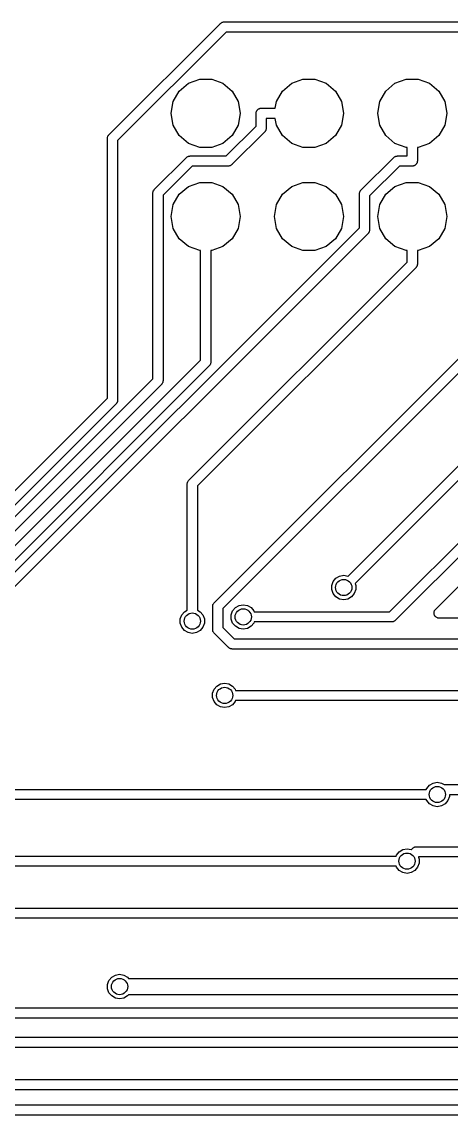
# Model space of a CAD drawing. Extents: x 116.4 to 213.4, y -134.3 to -53.5.
# Drawn here: x 152.79 to 163.35, y -80.4 to -53.48 of the extents above; entities that cross this region are included whole.
import ezdxf

# ---------------------------------------------------------------- set-up
doc = ezdxf.new("R2010")
doc.units = 0
doc.header["$MEASUREMENT"] = 0
doc.layers.add('BLACK', color=7, linetype='CONTINUOUS')

msp = doc.modelspace()

# ---------------------------------------------------------------- linework, layer by layer
at = {"layer": 'Black'}
for p, q in [((154.933, -56.2546), (157.676, -53.5121)), ((157.676, -53.5121), (157.68, -53.509)), ((157.68, -53.509), (157.684, -53.5047)), ((157.684, -53.5047), (157.698, -53.4966)), ((157.698, -53.4966), (157.711, -53.4872)), ((157.711, -53.4872), (157.716, -53.4858)), ((157.716, -53.4858), (157.721, -53.483)), ((157.721, -53.483), (157.737, -53.4802)), ((157.737, -53.4802), (157.753, -53.476)), ((157.753, -53.476), (157.758, -53.4765)), ((157.758, -53.4765), (157.764, -53.4755)), ((157.764, -53.4755), (182.305, -53.4755)), ((157.816, -53.7255), (155.146, -56.3948)), ((182.253, -53.7255), (157.816, -53.7255)), ((156.887, -54.9882), (157.164, -54.8873)), ((157.164, -54.8873), (157.46, -54.8873)), ((157.46, -54.8873), (157.737, -54.9882)), ((159.427, -54.9882), (159.704, -54.8873)), ((159.704, -54.8873), (160, -54.8873)), ((160, -54.8873), (160.277, -54.9882)), ((161.967, -54.9882), (162.244, -54.8873)), ((162.244, -54.8873), (162.54, -54.8873)), ((162.54, -54.8873), (162.817, -54.9882)), ((156.513, -55.4336), (156.661, -55.178)), ((156.661, -55.178), (156.887, -54.9882)), ((157.737, -54.9882), (157.963, -55.178)), ((157.963, -55.178), (158.111, -55.4336)), ((159.053, -55.4336), (159.201, -55.178)), ((159.201, -55.178), (159.427, -54.9882)), ((160.277, -54.9882), (160.503, -55.178)), ((160.503, -55.178), (160.651, -55.4336)), ((161.593, -55.4336), (161.741, -55.178)), ((161.741, -55.178), (161.967, -54.9882)), ((162.817, -54.9882), (163.043, -55.178)), ((163.043, -55.178), (163.191, -55.4336)), ((156.462, -55.7244), (156.513, -55.4336)), ((158.111, -55.4336), (158.162, -55.7244)), ((159.023, -55.6026), (159.053, -55.4336)), ((160.651, -55.4336), (160.702, -55.7244)), ((161.542, -55.7244), (161.593, -55.4336)), ((163.191, -55.4336), (163.242, -55.7244)), ((156.462, -55.7308), (156.462, -55.7244)), ((158.162, -55.7244), (158.162, -55.7308)), ((158.552, -55.7276), (158.554, -55.7168)), ((158.554, -55.7059), (158.557, -55.6956)), ((158.554, -55.7168), (158.554, -55.7059)), ((158.557, -55.6956), (158.559, -55.6848)), ((158.559, -55.6848), (158.565, -55.6754)), ((158.565, -55.6754), (158.568, -55.6651)), ((158.568, -55.6651), (158.575, -55.6567)), ((158.575, -55.6567), (158.581, -55.6473)), ((158.581, -55.6473), (158.589, -55.6402)), ((158.589, -55.6402), (158.596, -55.6318)), ((158.596, -55.6318), (158.606, -55.6264)), ((158.606, -55.6264), (158.614, -55.6193)), ((158.614, -55.6193), (158.624, -55.6156)), ((158.624, -55.6156), (158.634, -55.6101)), ((158.634, -55.6101), (158.645, -55.6082)), ((158.645, -55.6082), (158.655, -55.6045)), ((158.655, -55.6045), (158.666, -55.6045)), ((158.666, -55.6045), (158.677, -55.6026)), ((158.677, -55.6026), (159.023, -55.6026)), ((160.702, -55.7244), (160.702, -55.7308)), ((161.542, -55.7308), (161.542, -55.7244)), ((163.242, -55.7244), (163.242, -55.7308)), ((156.513, -56.0216), (156.462, -55.7308)), ((158.162, -55.7308), (158.111, -56.0216)), ((158.552, -56.0432), (158.552, -55.7276)), ((159.023, -55.8526), (158.802, -55.8526)), ((158.802, -55.8526), (158.802, -56.095)), ((159.053, -56.0216), (159.023, -55.8526)), ((160.702, -55.7308), (160.651, -56.0216)), ((161.593, -56.0216), (161.542, -55.7308)), ((163.242, -55.7308), (163.191, -56.0216)), ((154.917, -56.2768), (154.926, -56.2627)), ((154.926, -56.2627), (154.93, -56.2591)), ((154.93, -56.2591), (154.933, -56.2546)), ((156.661, -56.2772), (156.513, -56.0216)), ((157.817, -56.7779), (158.552, -56.0432)), ((158.765, -56.1834), (157.957, -56.9913)), ((158.111, -56.0216), (157.963, -56.2772)), ((158.768, -56.1789), (158.765, -56.1834)), ((158.772, -56.1753), (158.768, -56.1789)), ((158.781, -56.1612), (158.772, -56.1753)), ((158.79, -56.1478), (158.781, -56.1612)), ((158.791, -56.1425), (158.79, -56.1478)), ((158.794, -56.1378), (158.791, -56.1425)), ((158.797, -56.1217), (158.794, -56.1378)), ((158.801, -56.1059), (158.797, -56.1217)), ((158.802, -56.095), (158.801, -56.1004)), ((158.801, -56.1004), (158.801, -56.1059)), ((159.201, -56.2772), (159.053, -56.0216)), ((160.651, -56.0216), (160.503, -56.2772)), ((161.741, -56.2772), (161.593, -56.0216)), ((163.191, -56.0216), (163.043, -56.2772)), ((154.896, -56.343), (154.897, -56.3376)), ((154.896, -62.74), (154.896, -56.343)), ((154.897, -56.3321), (154.901, -56.3163)), ((154.897, -56.3376), (154.897, -56.3321)), ((154.901, -56.3163), (154.904, -56.3002)), ((154.904, -56.3002), (154.907, -56.2955)), ((154.907, -56.2955), (154.908, -56.2902)), ((154.908, -56.2902), (154.917, -56.2768)), ((155.146, -56.3948), (155.146, -62.7918)), ((156.887, -56.467), (156.661, -56.2772)), ((157.164, -56.5679), (156.887, -56.467)), ((157.737, -56.467), (157.46, -56.5679)), ((157.963, -56.2772), (157.737, -56.467)), ((159.427, -56.467), (159.201, -56.2772)), ((159.704, -56.5679), (159.427, -56.467)), ((160.277, -56.467), (160, -56.5679)), ((160.503, -56.2772), (160.277, -56.467)), ((161.967, -56.467), (161.741, -56.2772)), ((162.244, -56.5679), (161.967, -56.467)), ((162.817, -56.467), (162.54, -56.5679)), ((163.043, -56.2772), (162.817, -56.467)), ((156.845, -56.8071), (156.859, -56.799)), ((156.859, -56.799), (156.872, -56.7896)), ((156.872, -56.7896), (156.877, -56.7882)), ((156.877, -56.7882), (156.882, -56.7854)), ((156.882, -56.7854), (156.898, -56.7826)), ((156.898, -56.7826), (156.914, -56.7784)), ((156.914, -56.7784), (156.92, -56.7789)), ((156.92, -56.7789), (156.925, -56.7779)), ((156.925, -56.7779), (157.817, -56.7779)), ((157.46, -56.5679), (157.164, -56.5679)), ((160, -56.5679), (159.704, -56.5679)), ((161.944, -56.8071), (161.958, -56.799)), ((161.958, -56.799), (161.972, -56.7896)), ((161.972, -56.7896), (161.977, -56.7882)), ((161.977, -56.7882), (161.982, -56.7854)), ((161.982, -56.7854), (161.998, -56.7826)), ((161.998, -56.7826), (162.014, -56.7784)), ((162.014, -56.7784), (162.019, -56.7789)), ((162.019, -56.7789), (162.025, -56.7779)), ((162.025, -56.7779), (162.267, -56.7779)), ((162.267, -56.5679), (162.244, -56.5679)), ((162.267, -56.7779), (162.267, -56.5679)), ((162.54, -56.5679), (162.517, -56.5679)), ((162.517, -56.5679), (162.517, -56.9029)), ((156.048, -57.6028), (156.837, -56.8145)), ((156.977, -57.0279), (156.262, -57.743)), ((156.837, -56.8145), (156.841, -56.8114)), ((156.841, -56.8114), (156.845, -56.8071)), ((157.869, -57.0279), (156.977, -57.0279)), ((157.874, -57.0269), (157.869, -57.0279)), ((157.88, -57.0274), (157.874, -57.0269)), ((157.895, -57.0232), (157.88, -57.0274)), ((157.912, -57.0204), (157.895, -57.0232)), ((157.916, -57.0176), (157.912, -57.0204)), ((157.922, -57.0162), (157.916, -57.0176)), ((157.935, -57.0068), (157.922, -57.0162)), ((157.949, -56.9987), (157.935, -57.0068)), ((157.953, -56.9944), (157.949, -56.9987)), ((157.957, -56.9913), (157.953, -56.9944)), ((161.128, -57.6224), (161.936, -56.8145)), ((162.076, -57.0279), (161.342, -57.7626)), ((161.936, -56.8145), (161.941, -56.8114)), ((161.941, -56.8114), (161.944, -56.8071)), ((162.392, -57.0279), (162.076, -57.0279)), ((162.403, -57.026), (162.392, -57.0279)), ((162.414, -57.026), (162.403, -57.026)), ((162.424, -57.0223), (162.414, -57.026)), ((162.435, -57.0204), (162.424, -57.0223)), ((162.444, -57.0149), (162.435, -57.0204)), ((162.454, -57.0112), (162.444, -57.0149)), ((162.463, -57.0041), (162.454, -57.0112)), ((162.472, -56.9987), (162.463, -57.0041)), ((162.479, -56.9903), (162.472, -56.9987)), ((162.488, -56.9832), (162.479, -56.9903)), ((162.493, -56.9738), (162.488, -56.9832)), ((162.5, -56.9654), (162.493, -56.9738)), ((162.504, -56.9551), (162.5, -56.9654)), ((162.509, -56.9457), (162.504, -56.9551)), ((162.511, -56.9349), (162.509, -56.9457)), ((162.515, -56.9246), (162.511, -56.9349)), ((162.517, -56.9029), (162.515, -56.9137)), ((162.515, -56.9137), (162.515, -56.9246)), ((156.041, -57.6109), (156.045, -57.6073)), ((156.045, -57.6073), (156.048, -57.6028)), ((156.661, -57.718), (156.887, -57.5282)), ((156.887, -57.5282), (157.164, -57.4273)), ((157.164, -57.4273), (157.46, -57.4273)), ((157.46, -57.4273), (157.737, -57.5282)), ((157.737, -57.5282), (157.963, -57.718)), ((159.201, -57.718), (159.427, -57.5282)), ((159.427, -57.5282), (159.704, -57.4273)), ((159.704, -57.4273), (160, -57.4273)), ((160, -57.4273), (160.277, -57.5282)), ((160.277, -57.5282), (160.503, -57.718)), ((161.741, -57.718), (161.967, -57.5282)), ((161.967, -57.5282), (162.244, -57.4273)), ((162.244, -57.4273), (162.54, -57.4273)), ((162.54, -57.4273), (162.817, -57.5282)), ((162.817, -57.5282), (163.043, -57.718)), ((156.012, -57.6803), (156.016, -57.6645)), ((156.013, -57.6858), (156.012, -57.6803)), ((156.012, -57.6912), (156.013, -57.6858)), ((156.012, -62.2616), (156.012, -57.6912)), ((156.016, -57.6645), (156.019, -57.6484)), ((156.019, -57.6484), (156.022, -57.6437)), ((156.022, -57.6437), (156.023, -57.6384)), ((156.023, -57.6384), (156.033, -57.625)), ((156.033, -57.625), (156.041, -57.6109)), ((156.262, -57.743), (156.262, -62.3134)), ((156.513, -57.9736), (156.661, -57.718)), ((157.963, -57.718), (158.111, -57.9736)), ((159.053, -57.9736), (159.201, -57.718)), ((160.503, -57.718), (160.651, -57.9736)), ((161.092, -57.6999), (161.096, -57.6841)), ((161.093, -57.7054), (161.092, -57.6999)), ((161.092, -57.7108), (161.093, -57.7054)), ((161.092, -58.5458), (161.092, -57.7108)), ((161.096, -57.6841), (161.099, -57.668)), ((161.099, -57.668), (161.102, -57.6633)), ((161.102, -57.6633), (161.103, -57.658)), ((161.103, -57.658), (161.113, -57.6446)), ((161.113, -57.6446), (161.121, -57.6305)), ((161.121, -57.6305), (161.125, -57.6269)), ((161.125, -57.6269), (161.128, -57.6224)), ((161.342, -57.7626), (161.342, -58.5976)), ((161.593, -57.9736), (161.741, -57.718)), ((163.043, -57.718), (163.191, -57.9736)), ((156.462, -58.2644), (156.513, -57.9736)), ((158.111, -57.9736), (158.162, -58.2644)), ((159.002, -58.2644), (159.053, -57.9736)), ((160.651, -57.9736), (160.702, -58.2644)), ((161.542, -58.2644), (161.593, -57.9736)), ((163.191, -57.9736), (163.242, -58.2644)), ((156.462, -58.2708), (156.462, -58.2644)), ((156.513, -58.5616), (156.462, -58.2708)), ((158.162, -58.2708), (158.111, -58.5616)), ((158.162, -58.2644), (158.162, -58.2708)), ((159.002, -58.2708), (159.002, -58.2644)), ((159.053, -58.5616), (159.002, -58.2708)), ((160.702, -58.2708), (160.651, -58.5616)), ((160.702, -58.2644), (160.702, -58.2708)), ((161.542, -58.2708), (161.542, -58.2644)), ((161.593, -58.5616), (161.542, -58.2708)), ((163.242, -58.2708), (163.191, -58.5616)), ((163.242, -58.2644), (163.242, -58.2708)), ((150.887, -68.7503), (161.092, -58.5458)), ((161.305, -58.686), (151.027, -68.9637)), ((156.661, -58.8172), (156.513, -58.5616)), ((158.111, -58.5616), (157.963, -58.8172)), ((159.201, -58.8172), (159.053, -58.5616)), ((160.651, -58.5616), (160.503, -58.8172)), ((161.308, -58.6815), (161.305, -58.686)), ((161.312, -58.6779), (161.308, -58.6815)), ((161.321, -58.6638), (161.312, -58.6779)), ((161.33, -58.6504), (161.321, -58.6638)), ((161.331, -58.6451), (161.33, -58.6504)), ((161.334, -58.6404), (161.331, -58.6451)), ((161.337, -58.6243), (161.334, -58.6404)), ((161.341, -58.6085), (161.337, -58.6243)), ((161.342, -58.5976), (161.341, -58.603)), ((161.341, -58.603), (161.341, -58.6085)), ((161.741, -58.8172), (161.593, -58.5616)), ((161.832, -68.0025), (171.252, -58.5831)), ((163.191, -58.5616), (163.043, -58.8172)), ((156.887, -59.007), (156.661, -58.8172)), ((157.963, -58.8172), (157.737, -59.007)), ((159.427, -59.007), (159.201, -58.8172)), ((160.503, -58.8172), (160.277, -59.007)), ((161.967, -59.007), (161.741, -58.8172)), ((171.465, -58.7233), (161.972, -68.2159)), ((163.043, -58.8172), (162.817, -59.007)), ((157.164, -59.1079), (156.887, -59.007)), ((157.187, -59.1079), (157.164, -59.1079)), ((157.187, -61.8086), (157.187, -59.1079)), ((157.46, -59.1079), (157.437, -59.1079)), ((157.437, -59.1079), (157.437, -61.8604)), ((157.737, -59.007), (157.46, -59.1079)), ((157.52, -67.7806), (166.172, -59.1293)), ((159.704, -59.1079), (159.427, -59.007)), ((160, -59.1079), (159.704, -59.1079)), ((160.277, -59.007), (160, -59.1079)), ((160.812, -67.1222), (168.712, -59.222)), ((162.244, -59.1079), (161.967, -59.007)), ((162.267, -59.1079), (162.244, -59.1079)), ((162.267, -59.3911), (162.267, -59.1079)), ((162.54, -59.1079), (162.517, -59.1079)), ((162.517, -59.1079), (162.517, -59.4429)), ((162.817, -59.007), (162.54, -59.1079)), ((156.895, -64.7631), (162.267, -59.3911)), ((166.385, -59.2695), (157.734, -67.9208)), ((168.925, -59.3622), (160.985, -67.3022)), ((162.507, -59.4904), (162.505, -59.4957)), ((162.509, -59.4857), (162.507, -59.4904)), ((162.512, -59.4696), (162.509, -59.4857)), ((162.517, -59.4538), (162.512, -59.4696)), ((162.517, -59.4429), (162.516, -59.4483)), ((162.516, -59.4483), (162.517, -59.4538)), ((162.963, -67.9435), (171.555, -59.3522)), ((162.48, -59.5313), (157.108, -64.9033)), ((162.484, -59.5268), (162.48, -59.5313)), ((162.488, -59.5232), (162.484, -59.5268)), ((162.496, -59.5091), (162.488, -59.5232)), ((162.505, -59.4957), (162.496, -59.5091)), ((151.652, -67.3432), (157.187, -61.8086)), ((157.425, -61.9132), (157.416, -61.9266)), ((157.427, -61.9079), (157.425, -61.9132)), ((157.429, -61.9032), (157.427, -61.9079)), ((157.432, -61.8871), (157.429, -61.9032)), ((157.437, -61.8713), (157.432, -61.8871)), ((157.437, -61.8604), (157.436, -61.8658)), ((157.436, -61.8658), (157.437, -61.8713)), ((157.4, -61.9488), (151.765, -67.5846)), ((157.404, -61.9443), (157.4, -61.9488)), ((157.408, -61.9407), (157.404, -61.9443)), ((157.416, -61.9266), (157.408, -61.9407)), ((151.753, -66.5207), (156.012, -62.2616)), ((156.225, -62.4018), (151.893, -66.7341)), ((156.228, -62.3973), (156.225, -62.4018)), ((156.232, -62.3937), (156.228, -62.3973)), ((156.241, -62.3796), (156.232, -62.3937)), ((156.25, -62.3662), (156.241, -62.3796)), ((156.251, -62.3609), (156.25, -62.3662)), ((156.254, -62.3562), (156.251, -62.3609)), ((156.257, -62.3401), (156.254, -62.3562)), ((156.261, -62.3243), (156.257, -62.3401)), ((156.262, -62.3134), (156.261, -62.3188)), ((156.261, -62.3188), (156.261, -62.3243)), ((151.791, -65.8453), (154.896, -62.74)), ((155.11, -62.8802), (151.931, -66.0587)), ((155.113, -62.8757), (155.11, -62.8802)), ((155.117, -62.8721), (155.113, -62.8757)), ((155.125, -62.858), (155.117, -62.8721)), ((155.135, -62.8446), (155.125, -62.858)), ((155.136, -62.8393), (155.135, -62.8446)), ((155.139, -62.8346), (155.136, -62.8393)), ((155.142, -62.8185), (155.139, -62.8346)), ((155.146, -62.8027), (155.142, -62.8185)), ((155.146, -62.7918), (155.145, -62.7972)), ((155.145, -62.7972), (155.146, -62.8027)), ((156.858, -64.8515), (156.859, -64.8461)), ((156.858, -67.9608), (156.858, -64.8515)), ((156.859, -64.8406), (156.863, -64.8248)), ((156.859, -64.8461), (156.859, -64.8406)), ((156.863, -64.8248), (156.866, -64.8087)), ((156.866, -64.8087), (156.869, -64.804)), ((156.869, -64.804), (156.87, -64.7987)), ((156.87, -64.7987), (156.879, -64.7853)), ((156.879, -64.7853), (156.888, -64.7712)), ((156.888, -64.7712), (156.892, -64.7676)), ((156.892, -64.7676), (156.895, -64.7631)), ((157.108, -64.9033), (157.108, -67.9608)), ((160.41, -67.3517), (160.446, -67.2534)), ((160.446, -67.2534), (160.513, -67.1733)), ((160.513, -67.1733), (160.604, -67.121)), ((160.604, -67.121), (160.707, -67.1029)), ((160.707, -67.1029), (160.809, -67.121)), ((160.809, -67.121), (160.812, -67.1222)), ((160.41, -67.4563), (160.41, -67.3517)), ((160.446, -67.5546), (160.41, -67.4563)), ((160.513, -67.6347), (160.446, -67.5546)), ((160.967, -67.5546), (160.9, -67.6347)), ((161.003, -67.4563), (160.967, -67.5546)), ((160.985, -67.3022), (161.003, -67.3517)), ((161.003, -67.3517), (161.003, -67.4563)), ((157.489, -67.8423), (157.491, -67.8262)), ((157.491, -67.8262), (157.494, -67.8215)), ((157.494, -67.8215), (157.496, -67.8162)), ((157.496, -67.8162), (157.505, -67.8028)), ((157.505, -67.8028), (157.513, -67.7887)), ((157.513, -67.7887), (157.517, -67.7851)), ((157.517, -67.7851), (157.52, -67.7806)), ((158.132, -67.8445), (158.235, -67.8264)), ((158.235, -67.8264), (158.338, -67.8445)), ((160.604, -67.687), (160.513, -67.6347)), ((160.707, -67.7051), (160.604, -67.687)), ((160.809, -67.687), (160.707, -67.7051)), ((160.9, -67.6347), (160.809, -67.687)), ((156.687, -68.1788), (156.723, -68.0805)), ((156.723, -68.0805), (156.79, -68.0004)), ((156.79, -68.0004), (156.858, -67.9608)), ((157.108, -67.9608), (157.177, -68.0004)), ((157.177, -68.0004), (157.244, -68.0805)), ((157.244, -68.0805), (157.28, -68.1788)), ((157.484, -67.8581), (157.489, -67.8423)), ((157.485, -67.8636), (157.484, -67.8581)), ((157.484, -67.869), (157.485, -67.8636)), ((157.484, -68.4404), (157.484, -67.869)), ((157.734, -67.9208), (157.734, -68.3886)), ((157.938, -68.0752), (157.974, -67.9769)), ((157.938, -68.1798), (157.938, -68.0752)), ((157.974, -67.9769), (158.041, -67.8968)), ((158.041, -67.8968), (158.132, -67.8445)), ((158.338, -67.8445), (158.428, -67.8968)), ((158.428, -67.8968), (158.495, -67.9769)), ((158.495, -67.9769), (158.505, -68.0025)), ((158.505, -68.0025), (161.832, -68.0025)), ((162.927, -68.0222), (162.928, -68.0168)), ((162.928, -68.0388), (162.927, -68.0222)), ((162.928, -68.0112), (162.934, -67.9957)), ((162.928, -68.0168), (162.928, -68.0112)), ((162.928, -68.0554), (162.928, -68.0388)), ((162.93, -68.0606), (162.928, -68.0554)), ((162.93, -68.0662), (162.93, -68.0606)), ((162.937, -68.0812), (162.93, -68.0662)), ((162.934, -67.9957), (162.938, -67.9796)), ((162.943, -68.0968), (162.937, -68.0812)), ((162.938, -67.9796), (162.941, -67.9751)), ((162.941, -67.9751), (162.943, -67.9698)), ((162.943, -67.9698), (162.954, -67.9571)), ((162.947, -68.1011), (162.943, -68.0968)), ((162.949, -68.1061), (162.947, -68.1011)), ((162.961, -68.1179), (162.949, -68.1061)), ((162.954, -67.9571), (162.963, -67.9435)), ((156.687, -68.2834), (156.687, -68.1788)), ((156.723, -68.3817), (156.687, -68.2834)), ((157.28, -68.2834), (157.244, -68.3817)), ((157.28, -68.1788), (157.28, -68.2834)), ((157.974, -68.2781), (157.938, -68.1798)), ((158.041, -68.3582), (157.974, -68.2781)), ((158.132, -68.4105), (158.041, -68.3582)), ((158.428, -68.3582), (158.338, -68.4105)), ((158.495, -68.2781), (158.428, -68.3582)), ((158.505, -68.2525), (158.495, -68.2781)), ((161.884, -68.2525), (158.505, -68.2525)), ((161.89, -68.2515), (161.884, -68.2525)), ((161.895, -68.252), (161.89, -68.2515)), ((161.911, -68.2478), (161.895, -68.252)), ((161.927, -68.245), (161.911, -68.2478)), ((161.932, -68.2422), (161.927, -68.245)), ((161.937, -68.2408), (161.932, -68.2422)), ((161.95, -68.2314), (161.937, -68.2408)), ((161.964, -68.2233), (161.95, -68.2314)), ((161.968, -68.219), (161.964, -68.2233)), ((161.972, -68.2159), (161.968, -68.219)), ((162.971, -68.1306), (162.961, -68.1179)), ((162.976, -68.1334), (162.971, -68.1306)), ((162.98, -68.1373), (162.976, -68.1334)), ((162.995, -68.1443), (162.98, -68.1373)), ((163.01, -68.1526), (162.995, -68.1443)), ((163.015, -68.1536), (163.01, -68.1526)), ((163.02, -68.156), (163.015, -68.1536)), ((163.037, -68.1574), (163.02, -68.156)), ((163.053, -68.1603), (163.037, -68.1574)), ((174.156, -68.1603), (163.053, -68.1603)), ((156.79, -68.4618), (156.723, -68.3817)), ((156.88, -68.5141), (156.79, -68.4618)), ((156.983, -68.5322), (156.88, -68.5141)), ((157.086, -68.5141), (156.983, -68.5322)), ((157.177, -68.4618), (157.086, -68.5141)), ((157.244, -68.3817), (157.177, -68.4618)), ((157.485, -68.4458), (157.484, -68.4404)), ((157.484, -68.4513), (157.485, -68.4458)), ((157.489, -68.4671), (157.484, -68.4513)), ((157.491, -68.4832), (157.489, -68.4671)), ((157.494, -68.4879), (157.491, -68.4832)), ((157.496, -68.4932), (157.494, -68.4879)), ((157.505, -68.5066), (157.496, -68.4932)), ((157.513, -68.5207), (157.505, -68.5066)), ((157.517, -68.5243), (157.513, -68.5207)), ((157.52, -68.5288), (157.517, -68.5243)), ((157.873, -68.8817), (157.52, -68.5288)), ((157.734, -68.3886), (158.013, -68.6683)), ((158.235, -68.4286), (158.132, -68.4105)), ((158.338, -68.4105), (158.235, -68.4286)), ((157.878, -68.8848), (157.873, -68.8817)), ((157.881, -68.8891), (157.878, -68.8848)), ((157.895, -68.8972), (157.881, -68.8891)), ((157.909, -68.9066), (157.895, -68.8972)), ((157.914, -68.908), (157.909, -68.9066)), ((157.919, -68.9108), (157.914, -68.908)), ((157.935, -68.9136), (157.919, -68.9108)), ((157.951, -68.9178), (157.935, -68.9136)), ((158.013, -68.6683), (174.419, -68.6683)), ((157.956, -68.9173), (157.951, -68.9178)), ((157.962, -68.9183), (157.956, -68.9173)), ((174.47, -68.9183), (157.962, -68.9183)), ((157.481, -70.0084), (157.517, -69.9101)), ((157.517, -69.9101), (157.584, -69.83)), ((157.584, -69.83), (157.675, -69.7777)), ((157.675, -69.7777), (157.778, -69.7596)), ((157.778, -69.7596), (157.88, -69.7777)), ((157.88, -69.7777), (157.971, -69.83)), ((157.971, -69.83), (158.038, -69.9101)), ((158.038, -69.9101), (158.048, -69.9357)), ((158.048, -69.9357), (175.83, -69.9357)), ((157.481, -70.113), (157.481, -70.0084)), ((157.517, -70.2113), (157.481, -70.113)), ((157.584, -70.2914), (157.517, -70.2113)), ((158.038, -70.2113), (157.971, -70.2914)), ((158.048, -70.1857), (158.038, -70.2113)), ((175.882, -70.1857), (158.048, -70.1857)), ((157.675, -70.3437), (157.584, -70.2914)), ((157.778, -70.3618), (157.675, -70.3437)), ((157.88, -70.3437), (157.778, -70.3618)), ((157.971, -70.2914), (157.88, -70.3437)), ((148.667, -72.3757), (162.738, -72.3757)), ((162.738, -72.3757), (162.747, -72.3501)), ((162.747, -72.3501), (162.814, -72.27)), ((162.814, -72.27), (162.905, -72.2177)), ((162.905, -72.2177), (163.008, -72.1996)), ((163.008, -72.1996), (163.111, -72.2177)), ((163.111, -72.2177), (163.177, -72.2562)), ((163.177, -72.2562), (174.567, -72.2562)), ((162.738, -72.6257), (148.667, -72.6257)), ((162.747, -72.6513), (162.738, -72.6257)), ((162.814, -72.7314), (162.747, -72.6513)), ((163.268, -72.6513), (163.201, -72.7314)), ((163.304, -72.553), (163.268, -72.6513)), ((174.619, -72.5062), (163.304, -72.5062)), ((163.304, -72.5062), (163.304, -72.553)), ((162.905, -72.7837), (162.814, -72.7314)), ((163.008, -72.8018), (162.905, -72.7837)), ((163.111, -72.7837), (163.008, -72.8018)), ((163.201, -72.7314), (163.111, -72.7837)), ((149.186, -74.0167), (161.993, -74.0167)), ((161.993, -74.0167), (162.002, -73.9911)), ((162.002, -73.9911), (162.069, -73.911)), ((162.069, -73.911), (162.16, -73.8587)), ((162.16, -73.8587), (162.263, -73.8406)), ((162.263, -73.8406), (162.366, -73.8587)), ((162.366, -73.8587), (162.368, -73.8599)), ((162.368, -73.8599), (162.406, -73.8221)), ((162.406, -73.8221), (162.41, -73.819)), ((162.41, -73.819), (162.414, -73.8147)), ((162.414, -73.8147), (162.428, -73.8066)), ((162.428, -73.8066), (162.441, -73.7972)), ((162.441, -73.7972), (162.447, -73.7958)), ((162.447, -73.7958), (162.451, -73.793)), ((162.451, -73.793), (162.468, -73.7902)), ((162.468, -73.7902), (162.483, -73.786)), ((162.483, -73.786), (162.489, -73.7865)), ((162.489, -73.7865), (162.494, -73.7855)), ((162.494, -73.7855), (181.919, -73.7855)), ((161.993, -74.2667), (149.134, -74.2667)), ((162.002, -74.2923), (161.993, -74.2667)), ((162.069, -74.3724), (162.002, -74.2923)), ((162.524, -74.2923), (162.457, -74.3724)), ((162.56, -74.194), (162.524, -74.2923)), ((162.546, -74.0355), (162.542, -74.0399)), ((162.542, -74.0399), (162.56, -74.0894)), ((181.971, -74.0355), (162.546, -74.0355)), ((162.56, -74.0894), (162.56, -74.194)), ((162.16, -74.4247), (162.069, -74.3724)), ((162.263, -74.4428), (162.16, -74.4247)), ((162.366, -74.4247), (162.263, -74.4428)), ((162.457, -74.3724), (162.366, -74.4247)), ((148.277, -75.2989), (168.234, -75.2989)), ((168.141, -75.5489), (148.277, -75.5489)), ((155, -76.9991), (155.091, -76.9468)), ((155.091, -76.9468), (155.194, -76.9287)), ((155.194, -76.9287), (155.297, -76.9468)), ((155.297, -76.9468), (155.388, -76.9991)), ((154.897, -77.1775), (154.933, -77.0792)), ((154.897, -77.2821), (154.897, -77.1775)), ((154.933, -77.0792), (155, -76.9991)), ((155.388, -76.9991), (155.413, -77.0298)), ((155.413, -77.0298), (167.8, -77.0298)), ((154.933, -77.3804), (154.897, -77.2821)), ((155, -77.4605), (154.933, -77.3804)), ((155.091, -77.5128), (155, -77.4605)), ((155.194, -77.5309), (155.091, -77.5128)), ((155.297, -77.5128), (155.194, -77.5309)), ((155.388, -77.4605), (155.297, -77.5128)), ((155.413, -77.4298), (155.388, -77.4605)), ((167.883, -77.4298), (155.413, -77.4298)), ((140.085, -77.756), (188.486, -77.756)), ((188.434, -78.006), (139.936, -78.006)), ((139.41, -78.4799), (185.899, -78.4799)), ((185.847, -78.7299), (139.41, -78.7299)), ((139.453, -79.5206), (185.571, -79.5206)), ((185.519, -79.7706), (139.453, -79.7706)), ((140.093, -80.1459), (170.689, -80.1459)), ((170.637, -80.3959), (140.093, -80.3959))]:
    msp.add_line(p, q, dxfattribs=at)
for centre in [(160.707, -67.404), (156.983, -68.2311), (158.235, -68.1275), (157.778, -70.0607), (163.008, -72.5007), (162.263, -74.1417), (155.194, -77.2298)]:
    msp.add_circle(centre, 0.2, dxfattribs=at)

doc.saveas('drawing.dxf')
